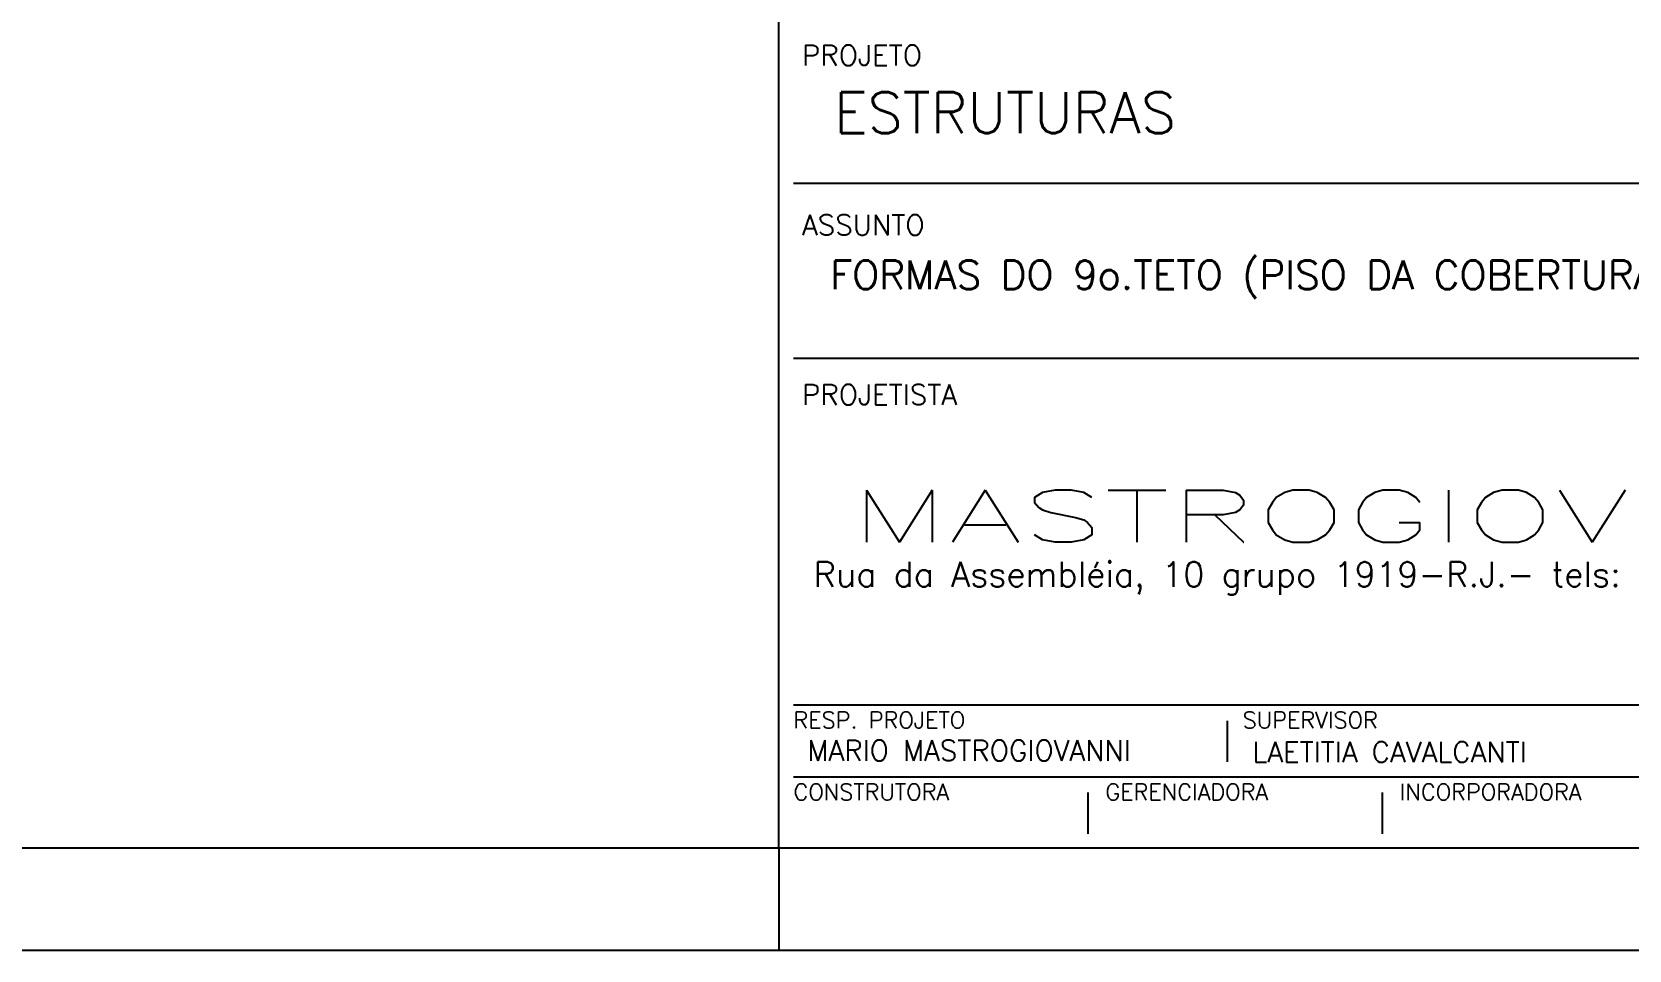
# Model space of a CAD drawing. Extents: x 3196 to 9141, y -1880 to 2325.
# Drawn here: x 7851 to 8632, y -1880 to -1432 of the extents above; entities that cross this region are included whole.
import ezdxf

# ---------------------------------------------------------------- set-up
doc = ezdxf.new("R2010")
doc.units = 0
doc.header["$MEASUREMENT"] = 0
for name, color, linetype in [('1', 1, 'CONTINUOUS'), ('10', 10, 'CONTINUOUS'), ('4', 4, 'CONTINUOUS'), ('5', 5, 'CONTINUOUS'), ('7', 7, 'CONTINUOUS')]:
    doc.layers.add(name, color=color, linetype=linetype)
doc.styles.get("Standard").update_dxf_attribs({"font": 'ROMANS.SHX'})

msp = doc.modelspace()

# ---------------------------------------------------------------- linework, layer by layer
at = {"layer": '1', "linetype": 'Continuous'}
for p, q in [((8215.999868, -1830.446935), (8215.999868, -1880.446935)), ((3196.000918, -1880.446935), (9140.999868, -1880.446935))]:
    msp.add_line(p, q, dxfattribs=at)
at = {"layer": '10', "linetype": 'Continuous'}
for p, q in [((9085.255018, -1505.828885), (8223.062618, -1505.828885)), ((8223.062618, -1591.172735), (9085.255018, -1591.172735)), ((9085.255018, -1760.814385), (8223.062618, -1760.814385)), ((8435.242118, -1768.347385), (8435.242118, -1788.441535)), ((9085.255018, -1795.974535), (8223.062618, -1795.974535)), ((8367.026618, -1803.507535), (8367.026618, -1823.601735)), ((8510.990618, -1803.507535), (8510.990618, -1823.601735))]:
    msp.add_line(p, q, dxfattribs=at)
at = {"layer": '5', "linetype": 'Continuous'}
for points in [[(8258.798218, -1655.643735), (8258.798218, -1681.158385)], [(8258.798218, -1655.643735), (8274.865918, -1681.158385)], [(8290.930518, -1655.643735), (8274.865918, -1681.158385)], [(8290.930518, -1655.643735), (8290.930518, -1681.158385)], [(8316.883468, -1655.643735), (8300.818818, -1681.158385)], [(8316.883468, -1655.643735), (8332.951168, -1681.158385)], [(8368.997768, -1659.286735), (8365.083518, -1656.865235), (8358.904068, -1655.643735), (8351.078668, -1655.643735), (8344.899268, -1656.865235), (8340.985018, -1659.286735), (8340.985018, -1661.732735), (8343.044818, -1664.152735), (8344.899268, -1665.375735), (8349.018868, -1666.610985), (8360.963918, -1669.018685), (8365.083518, -1670.241685), (8366.937918, -1671.478485), (8368.997768, -1673.884685), (8368.997768, -1677.529185), (8365.083518, -1679.975185), (8358.904068, -1681.158385), (8351.078668, -1681.158385), (8344.899268, -1679.975185), (8340.985018, -1677.529185)], [(8377.031618, -1655.643735), (8405.044318, -1655.643735), (8405.249718, -1655.643735)], [(8391.036418, -1655.643735), (8391.036418, -1681.158385)], [(8415.137968, -1655.643735), (8415.137968, -1681.158385)], [(8415.137968, -1655.643735), (8433.262418, -1655.643735), (8439.236468, -1656.865235), (8441.296268, -1658.102035), (8443.150718, -1660.509735), (8443.150718, -1662.968035), (8441.296268, -1665.375735), (8439.236468, -1666.610985), (8433.262418, -1667.783435), (8415.137968, -1667.783435)], [(8467.249218, -1655.643735), (8463.338018, -1656.865235), (8459.218418, -1659.286735), (8457.363968, -1661.732735), (8455.304168, -1665.375735), (8455.304168, -1671.478485), (8457.363968, -1675.107685), (8459.218418, -1677.529185), (8463.338018, -1679.975185), (8467.249218, -1681.158385), (8475.283068, -1681.158385), (8479.197318, -1679.975185), (8483.316918, -1677.529185), (8485.376718, -1675.107685), (8487.436518, -1671.478485), (8487.436518, -1665.375735), (8485.376718, -1661.732735), (8483.316918, -1659.286735), (8479.197318, -1656.865235), (8475.283068, -1655.643735), (8467.249218, -1655.643735)], [(8529.457168, -1661.732735), (8527.397318, -1659.286735), (8523.483118, -1656.865235), (8519.363468, -1655.643735), (8511.329618, -1655.643735), (8507.415418, -1656.865235), (8503.295768, -1659.286735), (8501.444418, -1661.732735), (8499.384618, -1665.375735), (8499.384618, -1671.478485), (8501.444418, -1675.107685), (8503.295768, -1677.529185), (8507.415418, -1679.975185), (8511.329618, -1681.158385), (8519.363468, -1681.158385), (8523.483118, -1679.975185), (8527.397318, -1677.529185), (8529.457168, -1675.107685), (8529.457168, -1671.478485)], [(8543.461968, -1655.643735), (8543.461968, -1681.158385)], [(8569.623318, -1655.643735), (8565.503718, -1656.865235), (8561.589468, -1659.286735), (8559.529668, -1661.732735), (8557.469868, -1665.375735), (8557.469868, -1671.478485), (8559.529668, -1675.107685), (8561.589468, -1677.529185), (8565.503718, -1679.975185), (8569.623318, -1681.158385), (8577.657168, -1681.158385), (8581.568368, -1679.975185), (8585.482618, -1677.529185), (8587.542418, -1675.107685), (8589.602218, -1671.478485), (8589.602218, -1665.375735), (8587.542418, -1661.732735), (8585.482618, -1659.286735), (8581.568368, -1656.865235), (8577.657168, -1655.643735), (8569.623318, -1655.643735)], [(8597.636068, -1655.643735), (8613.703768, -1681.158385)], [(8629.768418, -1655.643735), (8613.703768, -1681.158385)], [(8429.142818, -1667.783435), (8443.150718, -1681.158385), (8443.356068, -1681.158385)], [(8519.363468, -1671.478485), (8529.457168, -1671.478485)], [(8306.792868, -1672.661685), (8326.977118, -1672.661685)]]:
    msp.add_lwpolyline(points, dxfattribs=at)
at = {"layer": '7', "linetype": 'Continuous'}
for p, q in [((8215.999868, -1830.446935), (8215.999868, 2274.552615)), ((3321.000918, -1830.446935), (9090.999868, -1830.446935))]:
    msp.add_line(p, q, dxfattribs=at)

# ---------------------------------------------------------------- texts
at = {"layer": '10', "linetype": 'Continuous'}
for s, height, p in [('PROJETO', 10.00935, (8227.185218, -1448.162235)), ('ESTRUTURAS', 20, (8243.057968, -1481.200585)), ('ASSUNTO', 10.00935, (8227.185218, -1531.078685)), ('FORMAS DO 9o.TETO (PISO DA COBERTURA)', 14, (8241.031568, -1557.425535)), ('PROJETISTA', 10.00935, (8227.185218, -1613.995185)), ('RESP. PROJETO', 8.0352, (8223.062618, -1772.074835)), ('SUPERVISOR', 8.0352, (8442.775118, -1772.074835)), ('MARIO MASTROGIOVANNI', 10, (8229.895568, -1787.953285)), ('LAETITIA CAVALCANTI', 10, (8447.529168, -1788.666985)), ('CONSTRUTORA', 8.0352, (8223.117468, -1807.234985)), ('GERENCIADORA', 8.0352, (8375.662568, -1807.234985)), ('INCORPORADORA', 8.0352, (8519.626568, -1807.234985))]:
    msp.add_text(s, height=height, dxfattribs=at).set_placement(p)
at = {"layer": '4', "linetype": 'Continuous'}
msp.add_text('Rua da Assembléia, 10 grupo 1919-R.J.- tels: (21) 3852-2756/3852-3599', height=12.15, dxfattribs=at).set_placement((8232.977518, -1702.869085))

doc.saveas('drawing.dxf')
